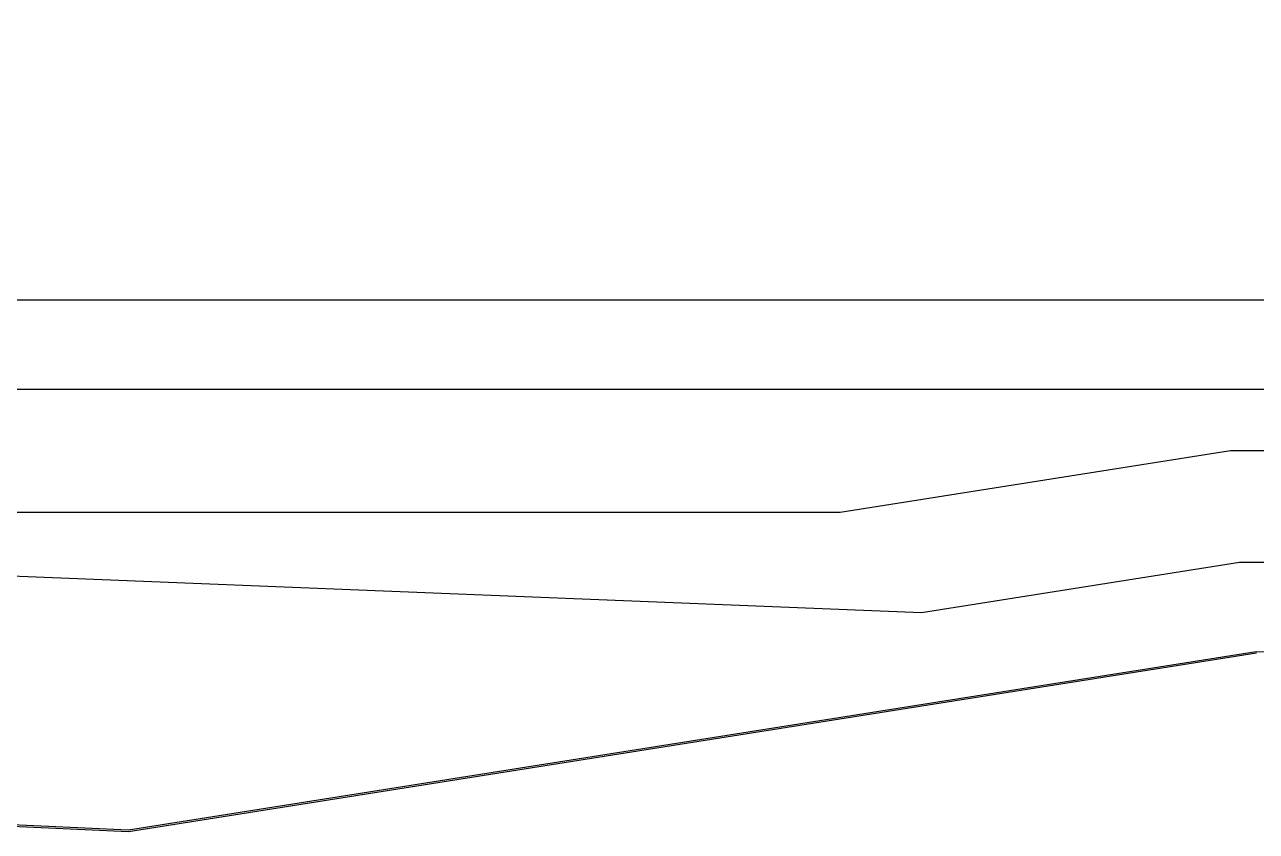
# Model space of a CAD drawing. Header units: millimetres. Extents: x 64 to 660, y 33 to 427.
# Drawn here: x 441.6 to 551.6, y 32.5 to 104.6 of the extents above; entities that cross this region are included whole.
import ezdxf

# ---------------------------------------------------------------- set-up
doc = ezdxf.new("R2010")
doc.units = ezdxf.units.MM
doc.layers.add('Contorno', color=7, linetype='Continuous')

msp = doc.modelspace()

# ---------------------------------------------------------------- linework, layer by layer
msp.add_lwpolyline([(218.372, 57.994), (215.686, 57.994), (140.807, 84.693), (80.162, 97.32), (81.671, 104.565), (142.813, 91.833), (176.018, 79.994), (611.111, 79.994), (611.111, 56.513), (550.112, 56.513), (521.735, 52.022), (423.414, 55.995), (302.458, 56.995), (247.474, 57.994), (223.716, 57.994)])
at = {"flags": 128}
msp.add_lwpolyline([(219.537, 62.65), (201.227, 65.273), (201.227, 65.273), (141.349, 86.623), (82.528, 98.87), (82.936, 100.828), (141.891, 88.552), (188.331, 71.994), (225.511, 71.994), (601.111, 71.994), (601.111, 66.513), (549.326, 66.513), (514.452, 60.994), (231.093, 60.994), (225.092, 61.854)], dxfattribs=at)
at = {"layer": 'Contorno'}
for p, q in [((551.622, 48.552), (450.914, 32.616)), ((450.92, 32.515), (551.628, 48.452)), ((648.628, 44.694), (551.622, 48.552)), ((379.211, 35.796), (450.92, 32.515)), ((450.914, 32.616), (379.218, 35.895))]:
    msp.add_line(p, q, dxfattribs=at)

doc.saveas('drawing.dxf')
